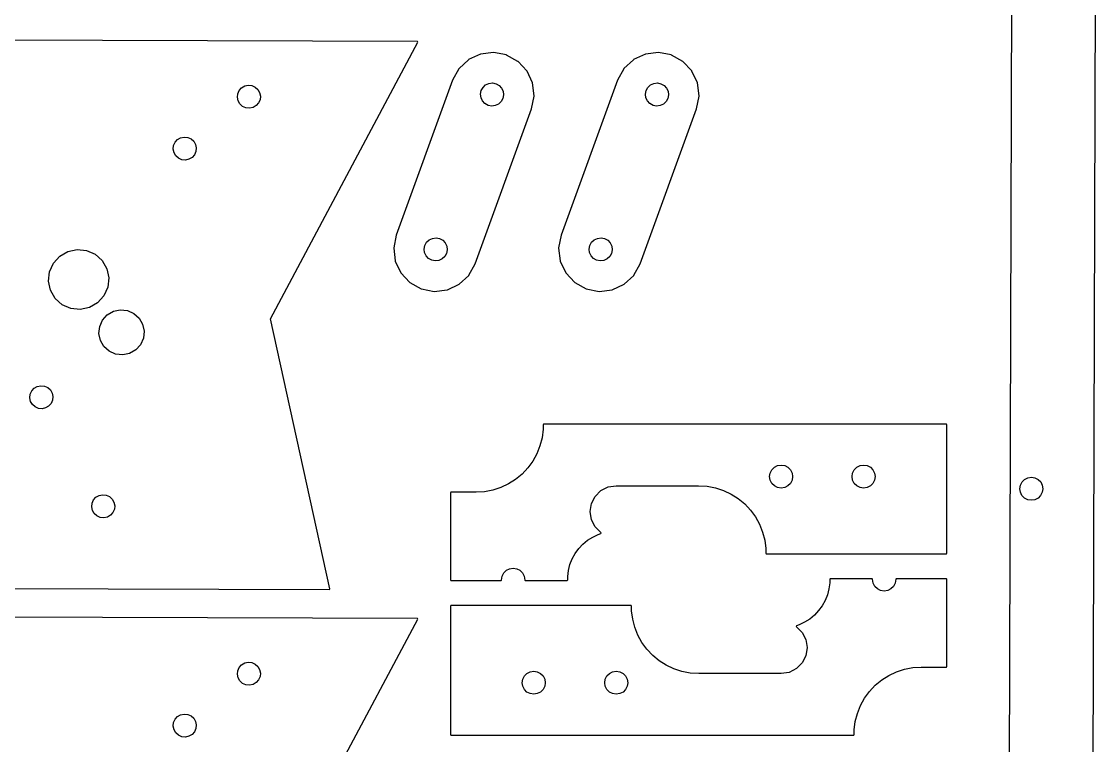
# Model space of a CAD drawing. Header units: metres. Extents: x 5 to 408, y 9 to 287.
# Drawn here: x 277.9 to 408.1, y 129.9 to 217.7 of the extents above; entities that cross this region are included whole.
import ezdxf

# ---------------------------------------------------------------- set-up
doc = ezdxf.new("R2010")
doc.units = ezdxf.units.M

msp = doc.modelspace()

# ---------------------------------------------------------------- linework, layer by layer
for p, q in [((397.929, 221.768), (397.292, 11.686)), ((407.492, 11.6551), (408.129, 221.737)), ((325.884, 215.308), (48.4763, 216.148)), ((308.056, 181.654), (325.942, 215.211)), ((325.942, 215.211), (325.884, 215.308)), ((333.533, 213.759), (332.101, 213.092)), ((333.548, 213.764), (333.533, 213.759)), ((335.117, 213.956), (333.548, 213.764)), ((335.132, 213.956), (335.117, 213.956)), ((336.683, 213.654), (335.132, 213.956)), ((336.698, 213.649), (336.683, 213.654)), ((338.08, 212.883), (336.698, 213.649)), ((353.533, 213.759), (352.101, 213.092)), ((353.548, 213.764), (353.533, 213.759)), ((355.117, 213.956), (353.548, 213.764)), ((355.132, 213.956), (355.117, 213.956)), ((356.683, 213.654), (355.132, 213.956)), ((356.698, 213.649), (356.683, 213.654)), ((358.08, 212.883), (356.698, 213.649)), ((332.088, 213.083), (330.932, 212.005)), ((332.101, 213.092), (332.088, 213.083)), ((338.093, 212.873), (338.08, 212.883)), ((339.17, 211.718), (338.093, 212.873)), ((352.088, 213.083), (350.932, 212.005)), ((352.101, 213.092), (352.088, 213.083)), ((358.093, 212.873), (358.08, 212.883)), ((359.17, 211.718), (358.093, 212.873)), ((330.923, 211.993), (330.155, 210.607)), ((330.932, 212.005), (330.923, 211.993)), ((339.179, 211.705), (339.17, 211.718)), ((339.847, 210.272), (339.179, 211.705)), ((350.923, 211.993), (350.155, 210.607)), ((350.932, 212.005), (350.923, 211.993)), ((359.179, 211.705), (359.17, 211.718)), ((359.847, 210.272), (359.179, 211.705)), ((304.568, 209.681), (304.947, 209.9)), ((304.947, 209.9), (305.375, 209.991)), ((305.375, 209.991), (305.81, 209.945)), ((305.81, 209.945), (306.21, 209.767)), ((306.21, 209.767), (306.535, 209.474)), ((330.155, 210.607), (323.31, 191.798)), ((333.632, 209.338), (333.844, 209.72)), ((333.844, 209.72), (334.164, 210.019)), ((334.164, 210.019), (334.561, 210.204)), ((334.561, 210.204), (334.995, 210.257)), ((334.995, 210.257), (335.425, 210.174)), ((335.425, 210.174), (335.808, 209.961)), ((335.808, 209.961), (336.106, 209.641)), ((339.851, 210.257), (339.847, 210.272)), ((340.044, 208.689), (339.851, 210.257)), ((350.155, 210.607), (343.31, 191.798)), ((353.632, 209.338), (353.844, 209.72)), ((353.844, 209.72), (354.164, 210.019)), ((354.164, 210.019), (354.561, 210.204)), ((354.561, 210.204), (354.995, 210.257)), ((354.995, 210.257), (355.425, 210.174)), ((355.425, 210.174), (355.808, 209.961)), ((355.808, 209.961), (356.106, 209.641)), ((359.851, 210.257), (359.847, 210.272)), ((360.044, 208.689), (359.851, 210.257)), ((304.051, 208.521), (304.097, 208.956)), ((304.142, 208.093), (304.051, 208.521)), ((304.097, 208.956), (304.275, 209.356)), ((304.275, 209.356), (304.568, 209.681)), ((306.535, 209.474), (306.754, 209.095)), ((306.754, 209.095), (306.845, 208.667)), ((306.845, 208.667), (306.799, 208.232)), ((333.549, 208.908), (333.632, 209.338)), ((333.602, 208.474), (333.549, 208.908)), ((333.787, 208.077), (333.602, 208.474)), ((336.106, 209.641), (336.291, 209.245)), ((336.344, 208.81), (336.261, 208.381)), ((336.291, 209.245), (336.344, 208.81)), ((339.742, 207.126), (340.043, 208.673)), ((340.043, 208.673), (340.044, 208.689)), ((353.549, 208.908), (353.632, 209.338)), ((353.602, 208.474), (353.549, 208.908)), ((353.787, 208.077), (353.602, 208.474)), ((356.106, 209.641), (356.291, 209.245)), ((356.344, 208.81), (356.261, 208.381)), ((356.291, 209.245), (356.344, 208.81)), ((359.742, 207.126), (360.043, 208.673)), ((360.043, 208.673), (360.044, 208.689)), ((304.361, 207.714), (304.142, 208.093)), ((304.686, 207.421), (304.361, 207.714)), ((305.086, 207.243), (304.686, 207.421)), ((305.521, 207.197), (305.086, 207.243)), ((305.949, 207.288), (305.521, 207.197)), ((306.328, 207.507), (305.949, 207.288)), ((306.621, 207.832), (306.328, 207.507)), ((306.799, 208.232), (306.621, 207.832)), ((332.897, 188.317), (339.742, 207.126)), ((334.085, 207.757), (333.787, 208.077)), ((334.468, 207.545), (334.085, 207.757)), ((334.898, 207.461), (334.468, 207.545)), ((335.332, 207.515), (334.898, 207.461)), ((335.729, 207.7), (335.332, 207.515)), ((336.049, 207.998), (335.729, 207.7)), ((336.261, 208.381), (336.049, 207.998)), ((352.897, 188.317), (359.742, 207.126)), ((354.085, 207.757), (353.787, 208.077)), ((354.468, 207.545), (354.085, 207.757)), ((354.898, 207.461), (354.468, 207.545)), ((355.332, 207.515), (354.898, 207.461)), ((355.729, 207.7), (355.332, 207.515)), ((356.049, 207.998), (355.729, 207.7)), ((356.261, 208.381), (356.049, 207.998)), ((296.503, 203.063), (296.796, 203.388)), ((296.796, 203.388), (297.175, 203.607)), ((297.175, 203.607), (297.603, 203.698)), ((297.603, 203.698), (298.038, 203.652)), ((298.038, 203.652), (298.438, 203.474)), ((298.438, 203.474), (298.763, 203.181)), ((296.28, 202.227), (296.325, 202.663)), ((296.371, 201.799), (296.28, 202.227)), ((296.325, 202.663), (296.503, 203.063)), ((298.763, 203.181), (298.982, 202.802)), ((299.027, 201.939), (298.849, 201.539)), ((298.982, 202.802), (299.073, 202.374)), ((299.073, 202.374), (299.027, 201.939)), ((296.589, 201.42), (296.371, 201.799)), ((296.915, 201.128), (296.589, 201.42)), ((297.314, 200.95), (296.915, 201.128)), ((297.75, 200.904), (297.314, 200.95)), ((298.178, 200.995), (297.75, 200.904)), ((298.557, 201.214), (298.178, 200.995)), ((298.849, 201.539), (298.557, 201.214)), ((323.31, 191.798), (323.009, 190.251)), ((343.31, 191.798), (343.009, 190.251)), ((323.009, 190.251), (323.009, 190.235)), ((323.009, 190.235), (323.201, 188.667)), ((326.708, 190.114), (326.792, 190.544)), ((326.792, 190.544), (327.004, 190.926)), ((327.004, 190.926), (327.324, 191.225)), ((327.324, 191.225), (327.721, 191.41)), ((327.721, 191.41), (328.155, 191.463)), ((328.155, 191.463), (328.584, 191.38)), ((328.584, 191.38), (328.967, 191.168)), ((328.967, 191.168), (329.266, 190.848)), ((329.266, 190.848), (329.451, 190.451)), ((329.451, 190.451), (329.504, 190.016)), ((343.009, 190.251), (343.009, 190.235)), ((343.009, 190.235), (343.201, 188.667)), ((346.708, 190.114), (346.792, 190.544)), ((346.792, 190.544), (347.004, 190.926)), ((347.004, 190.926), (347.324, 191.225)), ((347.324, 191.225), (347.721, 191.41)), ((347.721, 191.41), (348.155, 191.463)), ((348.155, 191.463), (348.584, 191.38)), ((348.584, 191.38), (348.967, 191.168)), ((348.967, 191.168), (349.266, 190.848)), ((349.266, 190.848), (349.451, 190.451)), ((349.451, 190.451), (349.504, 190.016)), ((281.748, 188.399), (282.512, 189.247)), ((282.512, 189.247), (283.501, 189.818)), ((283.501, 189.818), (284.617, 190.055)), ((284.617, 190.055), (285.752, 189.936)), ((285.752, 189.936), (286.795, 189.472)), ((286.795, 189.472), (287.644, 188.708)), ((326.762, 189.68), (326.708, 190.114)), ((326.946, 189.283), (326.762, 189.68)), ((327.245, 188.963), (326.946, 189.283)), ((327.628, 188.751), (327.245, 188.963)), ((328.888, 188.906), (328.492, 188.721)), ((329.208, 189.204), (328.888, 188.906)), ((329.42, 189.587), (329.208, 189.204)), ((329.504, 190.016), (329.42, 189.587)), ((346.762, 189.68), (346.708, 190.114)), ((346.946, 189.283), (346.762, 189.68)), ((347.245, 188.963), (346.946, 189.283)), ((347.628, 188.751), (347.245, 188.963)), ((348.888, 188.906), (348.492, 188.721)), ((349.208, 189.204), (348.888, 188.906)), ((349.42, 189.587), (349.208, 189.204)), ((349.504, 190.016), (349.42, 189.587)), ((281.284, 187.356), (281.748, 188.399)), ((287.644, 188.708), (288.215, 187.719)), ((288.215, 187.719), (288.452, 186.602)), ((323.201, 188.667), (323.206, 188.652)), ((323.206, 188.652), (323.874, 187.22)), ((328.057, 188.667), (327.628, 188.751)), ((328.492, 188.721), (328.057, 188.667)), ((332.13, 186.932), (332.897, 188.317)), ((343.201, 188.667), (343.206, 188.652)), ((343.206, 188.652), (343.874, 187.22)), ((348.057, 188.667), (347.628, 188.751)), ((348.492, 188.721), (348.057, 188.667)), ((352.13, 186.932), (352.897, 188.317)), ((281.164, 186.22), (281.284, 187.356)), ((288.452, 186.602), (288.333, 185.467)), ((323.874, 187.22), (323.882, 187.207)), ((323.882, 187.207), (324.96, 186.051)), ((330.964, 185.842), (332.12, 186.919)), ((332.12, 186.919), (332.13, 186.932)), ((343.874, 187.22), (343.882, 187.207)), ((343.882, 187.207), (344.96, 186.051)), ((350.964, 185.842), (352.12, 186.919)), ((352.12, 186.919), (352.13, 186.932)), ((281.402, 185.104), (281.164, 186.22)), ((281.973, 184.115), (281.402, 185.104)), ((288.333, 185.467), (287.868, 184.424)), ((324.96, 186.051), (324.972, 186.042)), ((324.972, 186.042), (326.354, 185.276)), ((326.354, 185.276), (326.369, 185.27)), ((326.369, 185.27), (327.92, 184.969)), ((327.92, 184.969), (327.936, 184.968)), ((327.936, 184.968), (329.504, 185.161)), ((329.504, 185.161), (329.519, 185.165)), ((329.519, 185.165), (330.951, 185.833)), ((330.951, 185.833), (330.964, 185.842)), ((344.96, 186.051), (344.972, 186.042)), ((344.972, 186.042), (346.354, 185.276)), ((346.354, 185.276), (346.369, 185.27)), ((346.369, 185.27), (347.92, 184.969)), ((347.92, 184.969), (347.936, 184.968)), ((347.936, 184.968), (349.504, 185.161)), ((349.504, 185.161), (349.519, 185.165)), ((349.519, 185.165), (350.951, 185.833)), ((350.951, 185.833), (350.964, 185.842)), ((282.821, 183.351), (281.973, 184.115)), ((287.868, 184.424), (287.104, 183.576)), ((283.864, 182.887), (282.821, 183.351)), ((284.999, 182.768), (283.864, 182.887)), ((286.116, 183.005), (284.999, 182.768)), ((287.104, 183.576), (286.116, 183.005)), ((288.275, 182.13), (289.018, 182.559)), ((289.018, 182.559), (289.856, 182.737)), ((289.856, 182.737), (290.709, 182.648)), ((290.709, 182.648), (291.493, 182.299)), ((287.352, 180.709), (287.701, 181.493)), ((287.701, 181.493), (288.275, 182.13)), ((291.493, 182.299), (292.13, 181.725)), ((292.13, 181.725), (292.559, 180.982)), ((315.281, 148.889), (308.056, 181.654)), ((287.263, 179.856), (287.352, 180.709)), ((287.441, 179.018), (287.263, 179.856)), ((292.559, 180.982), (292.737, 180.143)), ((292.737, 180.143), (292.648, 179.291)), ((287.87, 178.275), (287.441, 179.018)), ((292.299, 178.507), (291.725, 177.87)), ((292.648, 179.291), (292.299, 178.507)), ((288.507, 177.701), (287.87, 178.275)), ((289.291, 177.352), (288.507, 177.701)), ((290.143, 177.263), (289.291, 177.352)), ((290.982, 177.441), (290.143, 177.263)), ((291.725, 177.87), (290.982, 177.441)), ((279.405, 173.221), (279.784, 173.439)), ((279.784, 173.439), (280.212, 173.53)), ((280.212, 173.53), (280.648, 173.485)), ((280.648, 173.485), (281.048, 173.307)), ((281.048, 173.307), (281.373, 173.014)), ((278.889, 172.06), (278.935, 172.496)), ((278.98, 171.632), (278.889, 172.06)), ((278.935, 172.496), (279.113, 172.895)), ((279.113, 172.895), (279.405, 173.221)), ((281.373, 173.014), (281.592, 172.635)), ((281.592, 172.635), (281.683, 172.207)), ((281.683, 172.207), (281.637, 171.771)), ((279.199, 171.253), (278.98, 171.632)), ((279.524, 170.96), (279.199, 171.253)), ((279.924, 170.782), (279.524, 170.96)), ((280.359, 170.737), (279.924, 170.782)), ((280.787, 170.828), (280.359, 170.737)), ((281.166, 171.046), (280.787, 170.828)), ((281.459, 171.372), (281.166, 171.046)), ((281.637, 171.771), (281.459, 171.372)), ((341.134, 168.238), (341.005, 167.223)), ((341.192, 168.85), (341.134, 168.791)), ((341.134, 168.791), (341.134, 168.238)), ((390.041, 168.85), (341.192, 168.85)), ((390.1, 168.791), (390.041, 168.85)), ((390.1, 153.209), (390.1, 168.791)), ((341.005, 167.223), (340.751, 166.232)), ((340.751, 166.232), (340.374, 165.28)), ((339.881, 164.383), (339.28, 163.555)), ((340.374, 165.28), (339.881, 164.383)), ((339.28, 163.555), (338.579, 162.809)), ((368.601, 162.5), (368.67, 162.932)), ((368.67, 162.932), (368.868, 163.322)), ((368.868, 163.322), (369.178, 163.632)), ((369.178, 163.632), (369.568, 163.83)), ((369.568, 163.83), (370, 163.899)), ((370, 163.899), (370.432, 163.83)), ((370.432, 163.83), (370.822, 163.632)), ((370.822, 163.632), (371.132, 163.322)), ((371.132, 163.322), (371.33, 162.932)), ((371.33, 162.932), (371.399, 162.5)), ((378.601, 162.5), (378.67, 162.932)), ((378.67, 162.932), (378.868, 163.322)), ((378.868, 163.322), (379.178, 163.632)), ((379.178, 163.632), (379.568, 163.83)), ((379.568, 163.83), (380, 163.899)), ((380, 163.899), (380.432, 163.83)), ((380.432, 163.83), (380.822, 163.632)), ((380.822, 163.632), (381.132, 163.322)), ((381.132, 163.322), (381.33, 162.932)), ((381.33, 162.932), (381.399, 162.5)), ((336.926, 161.608), (336, 161.173)), ((337.79, 162.157), (336.926, 161.608)), ((338.579, 162.809), (337.79, 162.157)), ((368.67, 162.068), (368.601, 162.5)), ((368.868, 161.678), (368.67, 162.068)), ((369.178, 161.368), (368.868, 161.678)), ((371.132, 161.678), (370.822, 161.368)), ((371.33, 162.068), (371.132, 161.678)), ((371.399, 162.5), (371.33, 162.068)), ((378.67, 162.068), (378.601, 162.5)), ((378.868, 161.678), (378.67, 162.068)), ((379.178, 161.368), (378.868, 161.678)), ((381.132, 161.678), (380.822, 161.368)), ((381.33, 162.068), (381.132, 161.678)), ((381.399, 162.5), (381.33, 162.068)), ((399.016, 161.468), (399.215, 161.857)), ((399.215, 161.857), (399.526, 162.166)), ((399.526, 162.166), (399.916, 162.363)), ((399.916, 162.363), (400.349, 162.43)), ((400.349, 162.43), (400.781, 162.36)), ((400.781, 162.36), (401.17, 162.161)), ((401.17, 162.161), (401.479, 161.85)), ((401.479, 161.85), (401.676, 161.46)), ((287.281, 160.209), (287.709, 160.3)), ((287.709, 160.3), (288.145, 160.254)), ((288.145, 160.254), (288.544, 160.076)), ((329.959, 160.6), (329.9, 160.541)), ((329.9, 160.541), (329.9, 149.959)), ((332.997, 160.6), (329.959, 160.6)), ((334.021, 160.664), (332.997, 160.6)), ((335.027, 160.856), (334.021, 160.664)), ((336, 161.173), (335.027, 160.856)), ((347.453, 160.101), (348.149, 160.797)), ((348.149, 160.797), (349.027, 161.245)), ((349.027, 161.245), (350.008, 161.4)), ((350.008, 161.4), (359.997, 161.4)), ((359.997, 161.4), (361.021, 161.336)), ((361.021, 161.336), (362.027, 161.144)), ((362.027, 161.144), (363, 160.827)), ((363, 160.827), (363.926, 160.392)), ((363.926, 160.392), (364.79, 159.843)), ((369.568, 161.17), (369.178, 161.368)), ((370, 161.101), (369.568, 161.17)), ((370.432, 161.17), (370, 161.101)), ((370.822, 161.368), (370.432, 161.17)), ((379.568, 161.17), (379.178, 161.368)), ((380, 161.101), (379.568, 161.17)), ((380.432, 161.17), (380, 161.101)), ((380.822, 161.368), (380.432, 161.17)), ((398.946, 161.036), (399.016, 161.468)), ((399.013, 160.603), (398.946, 161.036)), ((399.21, 160.213), (399.013, 160.603)), ((401.674, 160.595), (401.474, 160.206)), ((401.743, 161.027), (401.674, 160.595)), ((401.676, 161.46), (401.743, 161.027)), ((286.386, 158.83), (286.432, 159.265)), ((286.432, 159.265), (286.61, 159.665)), ((286.61, 159.665), (286.902, 159.99)), ((286.902, 159.99), (287.281, 160.209)), ((288.544, 160.076), (288.87, 159.783)), ((288.87, 159.783), (289.088, 159.404)), ((289.088, 159.404), (289.179, 158.976)), ((289.179, 158.976), (289.134, 158.541)), ((346.851, 158.25), (347.005, 159.223)), ((347.005, 159.223), (347.453, 160.101)), ((364.79, 159.843), (365.579, 159.191)), ((365.579, 159.191), (366.279, 158.445)), ((399.519, 159.902), (399.21, 160.213)), ((399.908, 159.702), (399.519, 159.902)), ((400.34, 159.633), (399.908, 159.702)), ((400.773, 159.7), (400.34, 159.633)), ((401.163, 159.897), (400.773, 159.7)), ((401.474, 160.206), (401.163, 159.897)), ((286.477, 158.402), (286.386, 158.83)), ((286.696, 158.023), (286.477, 158.402)), ((287.021, 157.73), (286.696, 158.023)), ((287.421, 157.552), (287.021, 157.73)), ((288.663, 157.816), (288.284, 157.597)), ((288.956, 158.141), (288.663, 157.816)), ((289.134, 158.541), (288.956, 158.141)), ((347.005, 157.277), (346.851, 158.25)), ((366.279, 158.445), (366.881, 157.617)), ((366.881, 157.617), (367.374, 156.72)), ((287.856, 157.506), (287.421, 157.552)), ((288.284, 157.597), (287.856, 157.506)), ((347.453, 156.399), (347.005, 157.277)), ((348.159, 155.693), (347.453, 156.399)), ((367.374, 156.72), (367.751, 155.768)), ((346.532, 154.773), (347.158, 155.17)), ((347.158, 155.17), (347.828, 155.485)), ((347.828, 155.485), (348.132, 155.584)), ((348.132, 155.584), (348.159, 155.693)), ((367.751, 155.768), (368.005, 154.777)), ((345.019, 153.161), (345.454, 153.761)), ((345.454, 153.761), (345.961, 154.301)), ((345.961, 154.301), (346.532, 154.773)), ((368.005, 154.777), (368.134, 153.762)), ((368.134, 153.762), (368.134, 153.209)), ((344.389, 151.823), (344.662, 152.512)), ((344.662, 152.512), (345.019, 153.161)), ((368.134, 153.209), (368.192, 153.15)), ((368.192, 153.15), (390.041, 153.15)), ((390.041, 153.15), (390.1, 153.209)), ((336.368, 150.822), (336.678, 151.132)), ((336.678, 151.132), (337.068, 151.33)), ((337.068, 151.33), (337.5, 151.399)), ((337.5, 151.399), (337.932, 151.33)), ((337.932, 151.33), (338.322, 151.132)), ((338.322, 151.132), (338.632, 150.822)), ((344.112, 150.37), (344.205, 151.105)), ((344.205, 151.105), (344.389, 151.823)), ((329.9, 149.959), (329.959, 149.9)), ((329.959, 149.9), (336.037, 149.9)), ((336.037, 149.9), (336.093, 149.948)), ((336.093, 149.948), (336.17, 150.432)), ((336.17, 150.432), (336.368, 150.822)), ((338.632, 150.822), (338.83, 150.432)), ((338.83, 150.432), (338.907, 149.948)), ((338.907, 149.948), (338.963, 149.9)), ((338.963, 149.9), (344.053, 149.9)), ((344.053, 149.9), (344.112, 149.959)), ((344.112, 149.959), (344.112, 150.37)), ((375.947, 150.1), (375.888, 150.041)), ((375.888, 150.041), (375.888, 149.63)), ((381.037, 150.1), (375.947, 150.1)), ((381.093, 150.052), (381.037, 150.1)), ((381.17, 149.568), (381.093, 150.052)), ((383.907, 150.052), (383.83, 149.568)), ((383.963, 150.1), (383.907, 150.052)), ((390.041, 150.1), (383.963, 150.1)), ((390.1, 150.041), (390.041, 150.1)), ((390.1, 139.459), (390.1, 150.041)), ((31.3663, 149.674), (315.221, 148.814)), ((315.221, 148.814), (315.281, 148.889)), ((375.795, 148.895), (375.611, 148.177)), ((375.888, 149.63), (375.795, 148.895)), ((381.368, 149.178), (381.17, 149.568)), ((381.678, 148.868), (381.368, 149.178)), ((382.068, 148.67), (381.678, 148.868)), ((382.5, 148.601), (382.068, 148.67)), ((382.932, 148.67), (382.5, 148.601)), ((383.322, 148.868), (382.932, 148.67)), ((383.632, 149.178), (383.322, 148.868)), ((383.83, 149.568), (383.632, 149.178)), ((375.338, 147.488), (374.981, 146.839)), ((375.611, 148.177), (375.338, 147.488)), ((325.884, 145.308), (48.4763, 146.148)), ((329.959, 146.85), (329.9, 146.791)), ((329.9, 146.791), (329.9, 131.209)), ((351.808, 146.85), (329.959, 146.85)), ((351.866, 146.791), (351.808, 146.85)), ((351.866, 146.238), (351.866, 146.791)), ((351.995, 145.223), (351.866, 146.238)), ((374.546, 146.239), (374.039, 145.699)), ((374.981, 146.839), (374.546, 146.239)), ((308.056, 111.654), (325.942, 145.211)), ((325.942, 145.211), (325.884, 145.308)), ((352.249, 144.232), (351.995, 145.223)), ((372.842, 144.83), (372.172, 144.515)), ((373.468, 145.227), (372.842, 144.83)), ((374.039, 145.699), (373.468, 145.227)), ((352.626, 143.28), (352.249, 144.232)), ((371.868, 144.416), (371.841, 144.307)), ((371.841, 144.307), (372.547, 143.601)), ((372.172, 144.515), (371.868, 144.416)), ((372.547, 143.601), (372.995, 142.723)), ((353.119, 142.383), (352.626, 143.28)), ((353.721, 141.555), (353.119, 142.383)), ((372.995, 142.723), (373.149, 141.75)), ((354.421, 140.809), (353.721, 141.555)), ((355.21, 140.157), (354.421, 140.809)), ((372.995, 140.777), (372.547, 139.899)), ((373.149, 141.75), (372.995, 140.777)), ((304.275, 139.356), (304.568, 139.681)), ((304.568, 139.681), (304.947, 139.9)), ((304.947, 139.9), (305.375, 139.991)), ((305.375, 139.991), (305.81, 139.945)), ((305.81, 139.945), (306.21, 139.767)), ((306.21, 139.767), (306.535, 139.474)), ((306.535, 139.474), (306.754, 139.095)), ((356.074, 139.608), (355.21, 140.157)), ((357, 139.173), (356.074, 139.608)), ((372.547, 139.899), (371.851, 139.203)), ((385.979, 139.336), (387.003, 139.4)), ((387.003, 139.4), (390.041, 139.4)), ((390.041, 139.4), (390.1, 139.459)), ((304.051, 138.521), (304.097, 138.956)), ((304.142, 138.093), (304.051, 138.521)), ((304.097, 138.956), (304.275, 139.356)), ((304.361, 137.714), (304.142, 138.093)), ((306.799, 138.232), (306.621, 137.832)), ((306.754, 139.095), (306.845, 138.667)), ((306.845, 138.667), (306.799, 138.232)), ((338.67, 137.932), (338.868, 138.322)), ((338.868, 138.322), (339.178, 138.632)), ((339.178, 138.632), (339.568, 138.83)), ((339.568, 138.83), (340, 138.899)), ((340, 138.899), (340.432, 138.83)), ((340.432, 138.83), (340.822, 138.632)), ((340.822, 138.632), (341.132, 138.322)), ((341.132, 138.322), (341.33, 137.932)), ((348.67, 137.932), (348.868, 138.322)), ((348.868, 138.322), (349.178, 138.632)), ((349.178, 138.632), (349.568, 138.83)), ((349.568, 138.83), (350, 138.899)), ((350, 138.899), (350.432, 138.83)), ((350.432, 138.83), (350.822, 138.632)), ((350.822, 138.632), (351.132, 138.322)), ((351.132, 138.322), (351.33, 137.932)), ((357.973, 138.856), (357, 139.173)), ((358.979, 138.664), (357.973, 138.856)), ((360.003, 138.6), (358.979, 138.664)), ((369.992, 138.6), (360.003, 138.6)), ((370.973, 138.755), (369.992, 138.6)), ((371.851, 139.203), (370.973, 138.755)), ((382.21, 137.843), (383.074, 138.392)), ((383.074, 138.392), (384, 138.827)), ((384, 138.827), (384.973, 139.144)), ((384.973, 139.144), (385.979, 139.336)), ((304.686, 137.421), (304.361, 137.714)), ((305.086, 137.243), (304.686, 137.421)), ((305.521, 137.197), (305.086, 137.243)), ((305.949, 137.288), (305.521, 137.197)), ((306.328, 137.507), (305.949, 137.288)), ((306.621, 137.832), (306.328, 137.507)), ((338.601, 137.5), (338.67, 137.932)), ((338.67, 137.068), (338.601, 137.5)), ((338.868, 136.678), (338.67, 137.068)), ((341.33, 137.068), (341.132, 136.678)), ((341.33, 137.932), (341.399, 137.5)), ((341.399, 137.5), (341.33, 137.068)), ((348.601, 137.5), (348.67, 137.932)), ((348.67, 137.068), (348.601, 137.5)), ((348.868, 136.678), (348.67, 137.068)), ((351.33, 137.068), (351.132, 136.678)), ((351.33, 137.932), (351.399, 137.5)), ((351.399, 137.5), (351.33, 137.068)), ((380.72, 136.445), (381.421, 137.191)), ((381.421, 137.191), (382.21, 137.843)), ((339.178, 136.368), (338.868, 136.678)), ((339.568, 136.17), (339.178, 136.368)), ((340, 136.101), (339.568, 136.17)), ((340.432, 136.17), (340, 136.101)), ((340.822, 136.368), (340.432, 136.17)), ((341.132, 136.678), (340.822, 136.368)), ((349.178, 136.368), (348.868, 136.678)), ((349.568, 136.17), (349.178, 136.368)), ((350, 136.101), (349.568, 136.17)), ((350.432, 136.17), (350, 136.101)), ((350.822, 136.368), (350.432, 136.17)), ((351.132, 136.678), (350.822, 136.368)), ((379.626, 134.72), (380.119, 135.617)), ((380.119, 135.617), (380.72, 136.445)), ((379.249, 133.768), (379.626, 134.72)), ((296.325, 132.663), (296.503, 133.063)), ((296.503, 133.063), (296.796, 133.388)), ((296.796, 133.388), (297.175, 133.607)), ((297.175, 133.607), (297.603, 133.698)), ((297.603, 133.698), (298.038, 133.652)), ((298.038, 133.652), (298.438, 133.474)), ((298.438, 133.474), (298.763, 133.181)), ((298.763, 133.181), (298.982, 132.802)), ((378.995, 132.777), (379.249, 133.768)), ((296.28, 132.227), (296.325, 132.663)), ((296.371, 131.799), (296.28, 132.227)), ((296.589, 131.42), (296.371, 131.799)), ((299.027, 131.939), (298.849, 131.539)), ((298.982, 132.802), (299.073, 132.374)), ((299.073, 132.374), (299.027, 131.939)), ((378.866, 131.762), (378.995, 132.777)), ((378.866, 131.209), (378.866, 131.762)), ((296.915, 131.128), (296.589, 131.42)), ((297.314, 130.95), (296.915, 131.128)), ((297.75, 130.904), (297.314, 130.95)), ((298.178, 130.995), (297.75, 130.904)), ((298.557, 131.214), (298.178, 130.995)), ((298.849, 131.539), (298.557, 131.214)), ((329.9, 131.209), (329.959, 131.15)), ((329.959, 131.15), (378.808, 131.15)), ((378.808, 131.15), (378.866, 131.209))]:
    msp.add_line(p, q)

doc.saveas('drawing.dxf')
